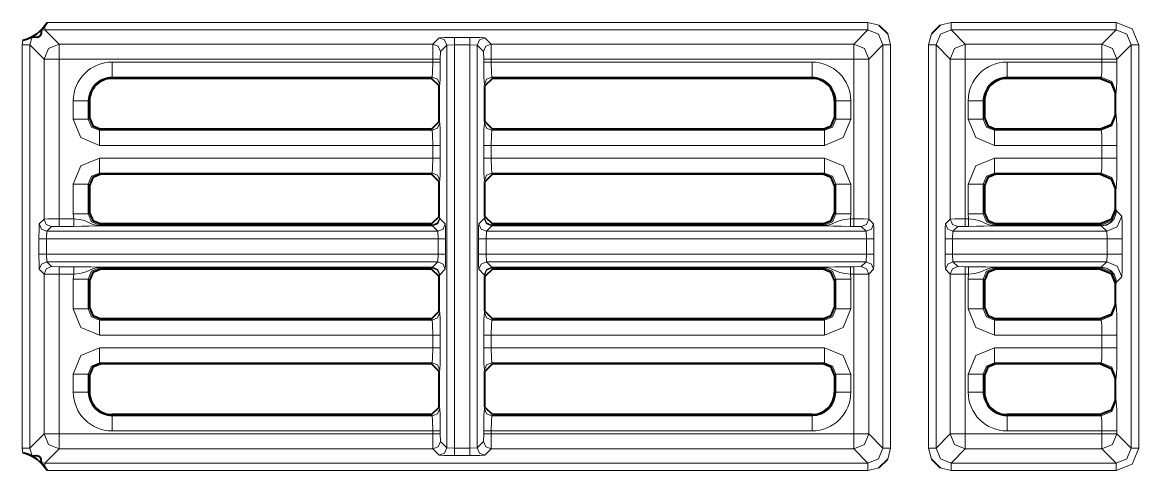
# Model space of a CAD drawing. Header units: millimetres. Extents: x 0 to 2941, y -405 to 1422.
# Drawn here: x 1049.6 to 1123.8, y 915.7 to 945.5 of the extents above; entities that cross this region are included whole.
import ezdxf

# ---------------------------------------------------------------- set-up
doc = ezdxf.new("R2010")
doc.units = ezdxf.units.MM
doc.layers.add('FINE', color=9, linetype='Continuous')
doc.layers.add('OUTLINE', color=7, linetype='Continuous')

msp = doc.modelspace()

# ---------------------------------------------------------------- linework, layer by layer
at = {"layer": 'FINE', "lineweight": 9}
for p, q in [((1051.079, 944.977), (1050.824, 944.944)), ((1051.079, 944.977), (1052.023, 944.034)), ((1105.804, 944.977), (1051.079, 944.977)), ((1051.224, 945.477), (1105.804, 945.477)), ((1104.86, 944.034), (1105.804, 944.977)), ((1105.804, 945.477), (1106.531, 945.289)), ((1110.602, 945.289), (1111.329, 945.477)), ((1111.329, 945.477), (1122.304, 945.477)), ((1122.304, 944.977), (1111.329, 944.977)), ((1111.329, 944.977), (1112.273, 944.034)), ((1122.304, 944.977), (1121.36, 944.034)), ((1050.237, 944.517), (1050.079, 943.978)), ((1080.329, 944.454), (1080.749, 944.034)), ((1107.115, 944.705), (1107.303, 943.978)), ((1109.83, 943.978), (1110.018, 944.705)), ((1051.023, 943.034), (1050.079, 943.978)), ((1050.079, 943.978), (1050.079, 917.203)), ((1052.023, 944.034), (1076.884, 944.034)), ((1077.384, 943.534), (1077.371, 943.034)), ((1077.804, 943.954), (1077.384, 943.534)), ((1078.304, 943.979), (1077.804, 943.954)), ((1079.829, 943.954), (1079.33, 943.979)), ((1080.249, 943.534), (1079.829, 943.954)), ((1079.829, 943.954), (1079.829, 917.227)), ((1080.262, 943.034), (1080.249, 943.534)), ((1080.749, 944.034), (1104.86, 944.034)), ((1106.804, 943.978), (1105.86, 943.034)), ((1106.804, 917.203), (1106.804, 943.978)), ((1107.303, 943.978), (1107.303, 917.203)), ((1111.273, 943.034), (1110.33, 943.978)), ((1110.33, 943.978), (1110.33, 917.203)), ((1112.273, 944.034), (1121.36, 944.034)), ((1122.36, 943.034), (1123.304, 943.978)), ((1123.304, 943.978), (1123.304, 917.203)), ((1123.804, 917.203), (1123.804, 943.978)), ((1051.023, 932.415), (1051.023, 943.034)), ((1052.023, 943.034), (1052.023, 932.428)), ((1076.871, 943.034), (1052.023, 943.034)), ((1055.549, 942.839), (1076.871, 942.839)), ((1076.871, 942.839), (1076.871, 943.034)), ((1077.371, 943.034), (1077.371, 942.839)), ((1080.262, 942.839), (1080.262, 943.034)), ((1104.86, 943.034), (1080.762, 943.034)), ((1080.762, 943.034), (1080.762, 942.839)), ((1080.762, 942.839), (1102.085, 942.839)), ((1105.86, 943.034), (1105.86, 932.415)), ((1111.273, 932.415), (1111.273, 943.034)), ((1121.36, 943.034), (1112.273, 943.034)), ((1115.049, 942.839), (1121.36, 942.839)), ((1121.36, 943.034), (1121.36, 942.839)), ((1122.36, 942.839), (1122.36, 943.034)), ((1055.549, 941.84), (1055.549, 941.759)), ((1076.834, 941.84), (1055.549, 941.84)), ((1076.793, 941.759), (1076.834, 941.84)), ((1077.334, 941.341), (1077.293, 941.258)), ((1080.34, 941.258), (1080.299, 941.341)), ((1102.085, 941.84), (1080.799, 941.84)), ((1080.799, 941.84), (1080.84, 941.759)), ((1102.085, 941.759), (1102.085, 941.84)), ((1121.311, 941.84), (1115.049, 941.84)), ((1115.049, 941.84), (1115.049, 941.759)), ((1121.311, 941.84), (1121.27, 941.759)), ((1122.269, 940.758), (1122.311, 940.841)), ((1052.969, 939.055), (1052.969, 940.258)), ((1103.666, 940.258), (1103.585, 940.258)), ((1103.666, 939.055), (1103.666, 940.258)), ((1104.665, 940.258), (1104.665, 939.055)), ((1112.469, 939.055), (1112.469, 940.258)), ((1113.549, 940.258), (1113.467, 940.258)), ((1113.467, 940.258), (1113.467, 939.055)), ((1103.585, 939.136), (1103.666, 939.055)), ((1113.467, 939.055), (1113.549, 939.136)), ((1122.311, 939.305), (1122.269, 939.387)), ((1054.797, 938.388), (1054.716, 938.306)), ((1054.716, 938.306), (1076.834, 938.306)), ((1076.834, 938.306), (1076.793, 938.388)), ((1077.293, 938.887), (1077.334, 938.805)), ((1080.299, 938.805), (1080.34, 938.887)), ((1080.84, 938.388), (1080.799, 938.306)), ((1080.799, 938.306), (1102.917, 938.306)), ((1102.917, 938.306), (1102.836, 938.388)), ((1114.298, 938.388), (1114.216, 938.306)), ((1114.216, 938.306), (1121.311, 938.306)), ((1121.27, 938.388), (1121.311, 938.306)), ((1076.871, 937.307), (1054.716, 937.307)), ((1076.871, 936.467), (1076.871, 937.307)), ((1077.371, 937.307), (1077.371, 936.467)), ((1102.917, 937.307), (1080.762, 937.307)), ((1121.36, 937.307), (1114.216, 937.307)), ((1121.36, 937.307), (1121.36, 936.467)), ((1054.716, 936.467), (1076.871, 936.467)), ((1076.834, 935.469), (1054.716, 935.469)), ((1054.716, 935.469), (1054.797, 935.387)), ((1076.793, 935.387), (1076.834, 935.469)), ((1102.917, 935.469), (1080.799, 935.469)), ((1080.799, 935.469), (1080.84, 935.387)), ((1102.836, 935.387), (1102.917, 935.469)), ((1121.311, 935.469), (1114.216, 935.469)), ((1114.216, 935.469), (1114.298, 935.387)), ((1121.311, 935.469), (1121.27, 935.387)), ((1052.969, 932.755), (1052.969, 934.72)), ((1054.049, 934.638), (1053.967, 934.72)), ((1053.967, 934.72), (1053.967, 932.755)), ((1077.334, 934.969), (1077.293, 934.887)), ((1080.34, 934.887), (1080.299, 934.969)), ((1103.666, 934.72), (1103.585, 934.638)), ((1103.666, 932.755), (1103.666, 934.72)), ((1104.665, 934.72), (1104.665, 932.755)), ((1113.467, 934.72), (1113.467, 932.755)), ((1113.549, 934.638), (1113.467, 934.72)), ((1122.311, 933.005), (1122.269, 933.087)), ((1122.32, 932.956), (1122.311, 933.005)), ((1050.708, 932.1), (1051.023, 932.415)), ((1052.023, 932.428), (1052.999, 932.428)), ((1052.999, 932.428), (1052.969, 932.755)), ((1053.967, 932.755), (1054.049, 932.836)), ((1077.293, 932.587), (1077.334, 932.505)), ((1077.334, 932.505), (1077.342, 932.457)), ((1077.342, 932.457), (1077.699, 932.1)), ((1079.934, 932.1), (1080.291, 932.457)), ((1080.291, 932.457), (1080.299, 932.505)), ((1080.299, 932.505), (1080.34, 932.587)), ((1103.585, 932.836), (1103.666, 932.755)), ((1104.665, 932.755), (1104.634, 932.428)), ((1105.86, 932.415), (1106.175, 932.1)), ((1113.467, 932.755), (1113.549, 932.836)), ((1122.675, 932.6), (1122.32, 932.956)), ((1051.208, 931.6), (1051.182, 931.1)), ((1051.523, 931.915), (1051.208, 931.6)), ((1052.023, 931.928), (1051.523, 931.915)), ((1052.999, 931.928), (1052.023, 931.928)), ((1054.797, 932.087), (1054.716, 932.006)), ((1054.716, 932.006), (1076.834, 932.006)), ((1054.716, 931.974), (1076.842, 931.974)), ((1076.842, 931.957), (1054.716, 931.957)), ((1076.834, 932.006), (1076.793, 932.087)), ((1076.842, 931.974), (1076.834, 932.006)), ((1077.225, 931.1), (1077.199, 931.6)), ((1080.434, 931.6), (1080.409, 931.1)), ((1080.791, 931.957), (1080.434, 931.6)), ((1080.434, 931.6), (1105.675, 931.6)), ((1080.799, 932.006), (1080.791, 931.974)), ((1080.791, 931.974), (1102.917, 931.974)), ((1102.917, 931.957), (1080.791, 931.957)), ((1080.84, 932.087), (1080.799, 932.006)), ((1104.86, 931.928), (1104.634, 931.928)), ((1105.36, 931.915), (1104.86, 931.928)), ((1105.675, 931.6), (1105.36, 931.915)), ((1105.701, 931.1), (1105.675, 931.6)), ((1111.458, 931.6), (1111.432, 931.1)), ((1112.273, 931.928), (1111.773, 931.915)), ((1112.499, 931.928), (1112.273, 931.928)), ((1114.216, 931.974), (1121.319, 931.974)), ((1121.319, 931.957), (1114.216, 931.957)), ((1121.27, 932.087), (1121.311, 932.006)), ((1121.311, 932.006), (1121.322, 931.974)), ((1121.322, 931.974), (1121.319, 931.974)), ((1121.319, 931.957), (1121.676, 931.6)), ((1121.676, 931.6), (1121.714, 931.1)), ((1050.682, 930.074), (1050.682, 931.1)), ((1077.725, 931.1), (1077.725, 930.074)), ((1079.909, 930.074), (1079.909, 931.1)), ((1106.201, 931.1), (1106.201, 930.074)), ((1110.932, 930.074), (1110.932, 931.1)), ((1121.714, 931.1), (1111.432, 931.1)), ((1111.432, 931.1), (1111.432, 930.074)), ((1121.714, 931.1), (1121.714, 930.074)), ((1122.714, 930.074), (1122.714, 931.1)), ((1051.182, 930.074), (1077.225, 930.074)), ((1051.182, 930.074), (1051.208, 929.575)), ((1077.199, 929.575), (1077.225, 930.074)), ((1080.409, 930.074), (1080.434, 929.575)), ((1105.675, 929.575), (1105.701, 930.074)), ((1111.432, 930.074), (1121.714, 930.074)), ((1111.432, 930.074), (1111.458, 929.575)), ((1121.714, 930.074), (1121.676, 929.575)), ((1105.675, 929.575), (1080.434, 929.575)), ((1105.36, 929.259), (1105.675, 929.575)), ((1121.676, 929.575), (1121.319, 929.218)), ((1051.023, 928.76), (1050.708, 929.075)), ((1051.023, 918.147), (1051.023, 928.76)), ((1051.523, 929.259), (1052.023, 929.247)), ((1052.023, 929.247), (1052.999, 929.247)), ((1052.999, 928.747), (1052.023, 928.747)), ((1052.969, 928.42), (1052.999, 928.747)), ((1076.842, 929.201), (1054.716, 929.201)), ((1054.716, 929.169), (1054.797, 929.087)), ((1076.793, 929.087), (1076.834, 929.169)), ((1076.834, 929.169), (1076.842, 929.201)), ((1077.334, 928.669), (1077.293, 928.587)), ((1077.342, 928.718), (1077.334, 928.669)), ((1077.699, 929.075), (1077.342, 928.718)), ((1080.291, 928.718), (1079.934, 929.075)), ((1080.299, 928.669), (1080.291, 928.718)), ((1080.34, 928.587), (1080.299, 928.669)), ((1102.917, 929.201), (1080.791, 929.201)), ((1080.791, 929.201), (1080.799, 929.169)), ((1080.799, 929.169), (1080.84, 929.087)), ((1102.917, 929.169), (1080.799, 929.169)), ((1102.836, 929.087), (1102.917, 929.169)), ((1104.634, 929.247), (1104.86, 929.247)), ((1104.86, 929.247), (1105.36, 929.259)), ((1106.175, 929.075), (1105.86, 928.76)), ((1105.86, 928.76), (1105.86, 918.147)), ((1111.273, 928.76), (1110.958, 929.075)), ((1111.273, 918.147), (1111.273, 928.76)), ((1112.273, 928.747), (1112.273, 918.147)), ((1112.499, 928.747), (1112.273, 928.747)), ((1112.469, 928.42), (1112.499, 928.747)), ((1114.216, 929.218), (1121.319, 929.218)), ((1121.319, 929.201), (1114.216, 929.201)), ((1114.216, 929.169), (1114.298, 929.087)), ((1121.311, 929.169), (1114.216, 929.169)), ((1121.311, 929.169), (1121.27, 929.087)), ((1121.322, 929.201), (1121.311, 929.169)), ((1121.325, 929.218), (1121.319, 929.218)), ((1121.319, 929.201), (1121.322, 929.201)), ((1122.32, 928.219), (1122.675, 928.575)), ((1052.969, 926.455), (1052.969, 928.42)), ((1104.665, 928.42), (1104.665, 926.455)), ((1112.469, 926.455), (1112.469, 928.42)), ((1113.467, 928.42), (1113.467, 926.455)), ((1113.549, 928.339), (1113.467, 928.42)), ((1122.269, 928.088), (1122.311, 928.17)), ((1122.311, 928.17), (1122.32, 928.219)), ((1113.467, 926.455), (1113.549, 926.536)), ((1122.311, 926.705), (1122.269, 926.787)), ((1054.797, 925.787), (1054.716, 925.706)), ((1077.293, 926.287), (1077.334, 926.205)), ((1080.299, 926.205), (1080.34, 926.287)), ((1080.84, 925.787), (1080.799, 925.706)), ((1080.799, 925.706), (1102.917, 925.706)), ((1102.917, 925.706), (1102.836, 925.787)), ((1114.298, 925.787), (1114.216, 925.706)), ((1114.216, 925.706), (1121.311, 925.706)), ((1121.27, 925.787), (1121.311, 925.706)), ((1077.371, 924.707), (1077.371, 923.867)), ((1080.262, 923.867), (1080.262, 924.707)), ((1102.917, 924.707), (1080.762, 924.707)), ((1080.762, 924.707), (1080.762, 923.867)), ((1121.36, 924.707), (1114.216, 924.707)), ((1121.36, 924.707), (1121.36, 923.867)), ((1122.36, 923.867), (1122.36, 924.707)), ((1080.762, 923.867), (1102.917, 923.867)), ((1114.216, 923.867), (1121.36, 923.867)), ((1102.917, 922.869), (1080.799, 922.869)), ((1080.799, 922.869), (1080.84, 922.787)), ((1102.836, 922.787), (1102.917, 922.869)), ((1114.216, 922.869), (1114.298, 922.787)), ((1121.311, 922.869), (1114.216, 922.869)), ((1121.311, 922.869), (1121.27, 922.787)), ((1052.969, 920.922), (1052.969, 922.12)), ((1053.967, 922.12), (1053.967, 920.922)), ((1054.049, 922.038), (1053.967, 922.12)), ((1077.334, 922.369), (1077.293, 922.288)), ((1080.34, 922.288), (1080.299, 922.369)), ((1103.666, 922.12), (1103.585, 922.038)), ((1103.666, 920.922), (1103.666, 922.12)), ((1104.665, 922.12), (1104.665, 920.922)), ((1112.469, 920.922), (1112.469, 922.12)), ((1122.269, 921.787), (1122.311, 921.87)), ((1053.967, 920.922), (1054.049, 920.922)), ((1103.585, 920.922), (1103.666, 920.922)), ((1122.311, 920.34), (1122.269, 920.422)), ((1077.293, 919.922), (1077.334, 919.84)), ((1080.299, 919.84), (1080.34, 919.922)), ((1055.549, 919.422), (1055.549, 919.341)), ((1080.84, 919.422), (1080.799, 919.341)), ((1080.799, 919.341), (1102.085, 919.341)), ((1102.085, 919.341), (1102.085, 919.422)), ((1115.049, 919.422), (1115.049, 919.341)), ((1115.049, 919.341), (1121.311, 919.341)), ((1121.27, 919.422), (1121.311, 919.341)), ((1077.371, 918.342), (1077.371, 918.147)), ((1080.262, 918.147), (1080.262, 918.342)), ((1121.36, 918.342), (1115.049, 918.342)), ((1121.36, 918.342), (1121.36, 918.147)), ((1050.079, 917.203), (1051.023, 918.147)), ((1077.371, 918.147), (1077.384, 917.647)), ((1079.829, 917.227), (1080.249, 917.647)), ((1080.249, 917.647), (1080.262, 918.147)), ((1105.86, 918.147), (1106.804, 917.203)), ((1110.33, 917.203), (1111.273, 918.147)), ((1112.273, 918.147), (1121.36, 918.147)), ((1049.615, 916.88), (1049.579, 917.203)), ((1050.079, 917.203), (1050.237, 916.664)), ((1052.023, 917.147), (1051.079, 916.204)), ((1076.884, 917.147), (1052.023, 917.147)), ((1077.304, 916.727), (1076.884, 917.147)), ((1077.804, 917.227), (1078.304, 917.202)), ((1079.33, 916.702), (1078.304, 916.702)), ((1079.33, 917.202), (1079.829, 917.227)), ((1080.749, 917.147), (1080.329, 916.727)), ((1104.86, 917.147), (1080.749, 917.147)), ((1105.804, 916.204), (1104.86, 917.147)), ((1107.303, 917.203), (1107.115, 916.476)), ((1121.36, 917.147), (1122.304, 916.204)), ((1051.079, 916.204), (1105.804, 916.204)), ((1111.329, 916.204), (1122.304, 916.204)), ((1111.329, 915.704), (1110.602, 915.892)), ((1122.304, 915.704), (1111.329, 915.704))]:
    msp.add_line(p, q, dxfattribs=at)
for points in [[(1051.079, 945.255), (1051.079, 945.056), (1051.079, 944.977)], [(1105.804, 945.477), (1105.804, 945.128), (1105.804, 944.977)], [(1106.804, 943.978), (1106.511, 944.685), (1105.804, 944.977)], [(1111.329, 944.977), (1110.622, 944.685), (1110.33, 943.978)], [(1111.329, 945.477), (1111.329, 945.128), (1111.329, 944.977)], [(1122.304, 945.477), (1122.304, 945.128), (1122.304, 944.977)], [(1123.804, 943.978), (1123.365, 945.038), (1122.304, 945.477)], [(1123.304, 943.978), (1123.011, 944.685), (1122.304, 944.977)], [(1049.579, 917.203), (1049.579, 943.978), (1049.615, 944.301)], [(1076.884, 944.034), (1077.304, 944.454), (1077.606, 944.472), (1078.304, 944.479), (1079.33, 944.479)], [(1077.804, 943.954), (1077.657, 944.307), (1077.304, 944.454)], [(1078.304, 943.979), (1078.304, 944.328), (1078.304, 944.479)], [(1079.33, 943.979), (1079.33, 944.328), (1079.33, 944.479)], [(1079.33, 944.479), (1080.027, 944.472), (1080.329, 944.454)], [(1079.829, 943.954), (1079.976, 944.307), (1080.329, 944.454)], [(1050.079, 943.978), (1049.928, 943.978), (1049.579, 943.978)], [(1052.023, 944.034), (1052.023, 943.732), (1052.023, 943.034), (1051.325, 943.034), (1051.023, 943.034)], [(1051.023, 943.034), (1051.316, 943.741), (1052.023, 944.034)], [(1076.871, 943.034), (1076.875, 943.732), (1076.884, 944.034)], [(1077.384, 943.534), (1077.237, 943.887), (1076.884, 944.034)], [(1077.384, 917.647), (1077.804, 917.227), (1077.804, 943.954)], [(1078.304, 943.979), (1078.304, 917.202), (1079.33, 917.202)], [(1079.33, 917.202), (1079.33, 943.979), (1078.304, 943.979)], [(1080.249, 943.534), (1080.396, 943.887), (1080.749, 944.034)], [(1080.749, 944.034), (1080.758, 943.732), (1080.762, 943.034)], [(1104.86, 944.034), (1105.567, 943.741), (1105.86, 943.034)], [(1104.86, 944.034), (1104.86, 943.732), (1104.86, 943.034)], [(1107.303, 943.978), (1106.954, 943.978), (1106.804, 943.978)], [(1110.33, 943.978), (1110.179, 943.978), (1109.83, 943.978)], [(1110.018, 916.476), (1109.83, 917.203), (1109.83, 943.978)], [(1111.273, 943.034), (1111.566, 943.741), (1112.273, 944.034)], [(1112.273, 944.034), (1112.273, 943.732), (1112.273, 943.034)], [(1122.36, 943.034), (1122.067, 943.741), (1121.36, 944.034)], [(1121.36, 944.034), (1121.36, 943.732), (1121.36, 943.034)], [(1123.304, 943.978), (1123.455, 943.978), (1123.804, 943.978)], [(1055.549, 942.839), (1055.549, 942.15), (1055.549, 941.84)], [(1076.834, 941.84), (1076.86, 942.15), (1076.871, 942.839)], [(1077.371, 943.034), (1077.22, 943.034), (1076.871, 943.034)], [(1077.371, 942.839), (1077.22, 942.839), (1076.871, 942.839)], [(1077.371, 942.839), (1077.36, 941.806), (1077.334, 941.341)], [(1080.262, 943.034), (1080.413, 943.034), (1080.762, 943.034)], [(1080.262, 942.839), (1080.413, 942.839), (1080.762, 942.839)], [(1080.299, 941.341), (1080.273, 941.806), (1080.262, 942.839)], [(1080.762, 942.839), (1080.773, 942.15), (1080.799, 941.84)], [(1102.085, 942.839), (1102.085, 942.15), (1102.085, 941.84)], [(1104.634, 932.428), (1104.86, 932.428), (1104.86, 943.034)], [(1105.86, 943.034), (1105.558, 943.034), (1104.86, 943.034)], [(1112.273, 943.034), (1111.575, 943.034), (1111.273, 943.034)], [(1112.273, 943.034), (1112.273, 932.428), (1112.499, 932.428), (1112.469, 932.755), (1112.469, 934.72), (1112.98, 935.956), (1114.216, 936.467), (1121.36, 936.467)], [(1115.049, 941.84), (1115.049, 942.15), (1115.049, 942.839)], [(1121.36, 942.839), (1121.346, 942.15), (1121.311, 941.84)], [(1122.36, 943.034), (1122.058, 943.034), (1121.36, 943.034)], [(1122.36, 942.839), (1122.058, 942.839), (1121.36, 942.839)], [(1122.311, 940.841), (1122.346, 941.462), (1122.36, 942.839)], [(1077.334, 941.341), (1077.187, 941.693), (1076.834, 941.84)], [(1080.299, 941.341), (1080.446, 941.693), (1080.799, 941.84)], [(1122.311, 940.841), (1122.017, 941.547), (1121.311, 941.84)], [(1053.967, 940.258), (1053.657, 940.258), (1052.969, 940.258)], [(1054.049, 940.258), (1053.967, 940.258), (1053.967, 939.055), (1054.049, 939.136)], [(1104.665, 940.258), (1103.976, 940.258), (1103.666, 940.258)], [(1113.467, 940.258), (1113.157, 940.258), (1112.469, 940.258)], [(1053.967, 939.055), (1053.657, 939.055), (1052.969, 939.055)], [(1054.716, 937.307), (1053.48, 937.819), (1052.969, 939.055)], [(1053.967, 939.055), (1054.185, 938.524), (1054.716, 938.306)], [(1102.917, 938.306), (1103.448, 938.524), (1103.666, 939.055)], [(1104.665, 939.055), (1104.153, 937.819), (1102.917, 937.307)], [(1104.665, 939.055), (1103.976, 939.055), (1103.666, 939.055)], [(1113.467, 939.055), (1113.157, 939.055), (1112.469, 939.055)], [(1114.216, 937.307), (1112.98, 937.819), (1112.469, 939.055)], [(1113.467, 939.055), (1113.685, 938.524), (1114.216, 938.306)], [(1122.311, 939.305), (1122.017, 938.599), (1121.311, 938.306)], [(1122.36, 936.467), (1122.36, 937.307), (1122.346, 938.684), (1122.311, 939.305)], [(1054.716, 938.306), (1054.716, 937.996), (1054.716, 937.307)], [(1077.334, 938.805), (1077.187, 938.452), (1076.834, 938.306)], [(1076.871, 937.307), (1076.86, 937.996), (1076.834, 938.306)], [(1077.334, 938.805), (1077.36, 938.34), (1077.371, 937.307)], [(1080.262, 936.467), (1080.262, 937.307), (1080.273, 938.34), (1080.299, 938.805)], [(1080.799, 938.306), (1080.446, 938.452), (1080.299, 938.805)], [(1080.799, 938.306), (1080.773, 937.996), (1080.762, 937.307)], [(1102.917, 938.306), (1102.917, 937.996), (1102.917, 937.307)], [(1114.216, 937.307), (1114.216, 937.996), (1114.216, 938.306)], [(1121.311, 938.306), (1121.346, 937.996), (1121.36, 937.307)], [(1077.371, 937.307), (1077.22, 937.307), (1076.871, 937.307)], [(1080.262, 937.307), (1080.413, 937.307), (1080.762, 937.307)], [(1080.762, 937.307), (1080.762, 936.467), (1102.917, 936.467)], [(1122.36, 937.307), (1122.058, 937.307), (1121.36, 937.307)], [(1052.969, 934.72), (1053.48, 935.956), (1054.716, 936.467)], [(1054.716, 936.467), (1054.716, 935.779), (1054.716, 935.469)], [(1076.834, 935.469), (1076.86, 935.779), (1076.871, 936.467)], [(1077.371, 936.467), (1077.22, 936.467), (1076.871, 936.467)], [(1077.371, 936.467), (1077.36, 935.435), (1077.334, 934.969)], [(1080.262, 936.467), (1080.413, 936.467), (1080.762, 936.467)], [(1080.299, 934.969), (1080.273, 935.435), (1080.262, 936.467)], [(1080.762, 936.467), (1080.773, 935.779), (1080.799, 935.469)], [(1102.917, 936.467), (1102.917, 935.779), (1102.917, 935.469)], [(1102.917, 936.467), (1104.153, 935.956), (1104.665, 934.72)], [(1114.216, 936.467), (1114.216, 935.779), (1114.216, 935.469)], [(1121.36, 936.467), (1121.346, 935.779), (1121.311, 935.469)], [(1122.36, 936.467), (1122.058, 936.467), (1121.36, 936.467)], [(1122.269, 934.388), (1122.311, 934.47), (1122.346, 935.091), (1122.36, 936.467)], [(1054.716, 935.469), (1054.185, 935.251), (1053.967, 934.72)], [(1076.834, 935.469), (1077.187, 935.322), (1077.334, 934.969)], [(1080.299, 934.969), (1080.446, 935.322), (1080.799, 935.469)], [(1103.666, 934.72), (1103.448, 935.251), (1102.917, 935.469)], [(1114.216, 935.469), (1113.685, 935.251), (1113.467, 934.72)], [(1122.311, 934.47), (1122.017, 935.176), (1121.311, 935.469)], [(1052.969, 934.72), (1053.657, 934.72), (1053.967, 934.72)], [(1103.666, 934.72), (1103.976, 934.72), (1104.665, 934.72)], [(1112.469, 934.72), (1113.157, 934.72), (1113.467, 934.72)], [(1122.311, 933.005), (1122.017, 932.299), (1121.311, 932.006)], [(1051.023, 932.415), (1051.325, 932.424), (1052.023, 932.428)], [(1051.023, 932.415), (1051.17, 932.062), (1051.523, 931.915)], [(1052.023, 932.428), (1052.023, 932.079), (1052.023, 931.928)], [(1052.969, 932.755), (1053.657, 932.755), (1053.967, 932.755)], [(1052.999, 932.428), (1052.999, 932.079), (1052.999, 931.928)], [(1052.999, 932.428), (1053.363, 932.385), (1053.706, 932.307), (1054.224, 932.082), (1054.361, 932.031), (1054.468, 932.002), (1054.614, 931.979), (1054.683, 931.974), (1054.716, 931.974)], [(1053.967, 932.755), (1054.185, 932.224), (1054.716, 932.006)], [(1076.834, 932.006), (1077.187, 932.153), (1077.334, 932.505)], [(1076.842, 931.957), (1077.195, 932.104), (1077.342, 932.457)], [(1076.842, 931.974), (1077.194, 932.117), (1077.342, 932.457)], [(1080.291, 932.457), (1080.439, 932.117), (1080.791, 931.974)], [(1080.291, 932.457), (1080.438, 932.104), (1080.791, 931.957)], [(1080.299, 932.505), (1080.446, 932.153), (1080.799, 932.006)], [(1102.917, 932.006), (1103.448, 932.224), (1103.666, 932.755)], [(1102.917, 931.974), (1102.987, 931.976), (1103.074, 931.985), (1103.314, 932.045), (1103.813, 932.267), (1104.227, 932.378), (1104.634, 932.428)], [(1103.666, 932.755), (1103.976, 932.755), (1104.665, 932.755)], [(1104.634, 931.928), (1104.634, 932.079), (1104.634, 932.428)], [(1104.86, 931.928), (1104.86, 932.079), (1104.86, 932.428)], [(1104.86, 932.428), (1105.558, 932.424), (1105.86, 932.415)], [(1105.36, 931.915), (1105.713, 932.062), (1105.86, 932.415)], [(1110.932, 931.1), (1110.94, 931.798), (1110.958, 932.1), (1111.273, 932.415)], [(1111.273, 932.415), (1111.575, 932.424), (1112.273, 932.428)], [(1111.773, 931.915), (1111.42, 932.062), (1111.273, 932.415)], [(1112.273, 931.928), (1112.273, 932.079), (1112.273, 932.428)], [(1112.469, 932.755), (1113.157, 932.755), (1113.467, 932.755)], [(1112.499, 931.928), (1112.499, 932.079), (1112.499, 932.428)], [(1112.499, 932.428), (1112.863, 932.385), (1113.206, 932.307), (1113.724, 932.082), (1113.861, 932.031), (1113.968, 932.002), (1114.113, 931.979), (1114.183, 931.974), (1114.216, 931.974)], [(1113.467, 932.755), (1113.685, 932.224), (1114.216, 932.006)], [(1122.32, 932.956), (1122.319, 932.932), (1122.294, 932.74), (1122.166, 932.435), (1121.943, 932.19), (1121.651, 932.031), (1121.322, 931.974)], [(1122.32, 932.956), (1122.319, 932.932), (1122.295, 932.738), (1122.167, 932.427), (1121.945, 932.178), (1121.654, 932.015), (1121.325, 931.957)], [(1122.675, 932.6), (1122.382, 931.893), (1121.676, 931.6)], [(1122.714, 931.1), (1122.702, 932.147), (1122.675, 932.6)], [(1050.682, 931.1), (1050.69, 931.798), (1050.708, 932.1)], [(1050.708, 932.1), (1050.854, 931.747), (1051.208, 931.6)], [(1051.208, 931.6), (1077.199, 931.6), (1076.842, 931.957)], [(1054.716, 931.957), (1054.704, 931.957), (1054.676, 931.957), (1054.617, 931.956), (1054.568, 931.954), (1054.494, 931.952), (1054, 931.937), (1053.53, 931.931), (1052.999, 931.928)], [(1054.716, 932.006), (1054.716, 931.995), (1054.716, 931.974)], [(1054.716, 931.974), (1054.716, 931.962), (1054.716, 931.957)], [(1076.842, 931.957), (1076.842, 931.962), (1076.842, 931.974)], [(1077.199, 931.6), (1077.553, 931.747), (1077.699, 932.1)], [(1077.699, 932.1), (1077.717, 931.798), (1077.725, 931.1)], [(1079.909, 931.1), (1079.916, 931.798), (1079.934, 932.1)], [(1079.934, 932.1), (1080.081, 931.747), (1080.434, 931.6)], [(1080.791, 931.974), (1080.791, 931.962), (1080.791, 931.957)], [(1080.799, 932.006), (1102.917, 932.006), (1102.836, 932.087)], [(1102.917, 932.006), (1102.917, 931.995), (1102.917, 931.974)], [(1102.917, 931.957), (1102.917, 931.962), (1102.917, 931.974)], [(1104.634, 931.928), (1104.042, 931.931), (1103.494, 931.941), (1103.086, 931.953), (1102.978, 931.957), (1102.944, 931.957), (1102.917, 931.957)], [(1105.675, 931.6), (1106.029, 931.747), (1106.175, 932.1)], [(1106.175, 932.1), (1106.193, 931.798), (1106.201, 931.1)], [(1111.458, 931.6), (1111.105, 931.747), (1110.958, 932.1)], [(1111.773, 931.915), (1111.458, 931.6), (1121.676, 931.6)], [(1114.216, 931.957), (1114.204, 931.957), (1114.176, 931.957), (1114.117, 931.956), (1114.068, 931.954), (1113.994, 931.952), (1113.5, 931.937), (1113.029, 931.931), (1112.499, 931.928)], [(1114.298, 932.087), (1114.216, 932.006), (1121.311, 932.006)], [(1114.216, 932.006), (1114.216, 931.995), (1114.216, 931.974)], [(1114.216, 931.957), (1114.216, 931.962), (1114.216, 931.974)], [(1121.319, 931.957), (1121.325, 931.957), (1121.323, 931.962), (1121.322, 931.974)], [(1121.319, 931.974), (1121.319, 931.962), (1121.319, 931.957)], [(1050.682, 931.1), (1050.833, 931.1), (1051.182, 931.1)], [(1077.225, 930.074), (1077.225, 931.1), (1051.182, 931.1), (1051.182, 930.074)], [(1077.225, 931.1), (1077.574, 931.1), (1077.725, 931.1)], [(1079.909, 931.1), (1080.06, 931.1), (1080.409, 931.1)], [(1105.701, 931.1), (1106.05, 931.1), (1106.201, 931.1)], [(1111.432, 931.1), (1111.083, 931.1), (1110.932, 931.1)], [(1122.714, 931.1), (1122.412, 931.1), (1121.714, 931.1)], [(1050.682, 930.074), (1050.833, 930.074), (1051.182, 930.074)], [(1050.708, 929.075), (1050.69, 929.377), (1050.682, 930.074)], [(1077.225, 930.074), (1077.574, 930.074), (1077.725, 930.074)], [(1077.725, 930.074), (1077.717, 929.377), (1077.699, 929.075)], [(1079.909, 930.074), (1080.06, 930.074), (1080.409, 930.074)], [(1079.934, 929.075), (1079.916, 929.377), (1079.909, 930.074)], [(1105.701, 930.074), (1106.05, 930.074), (1106.201, 930.074)], [(1106.201, 930.074), (1106.193, 929.377), (1106.175, 929.075)], [(1111.432, 930.074), (1111.083, 930.074), (1110.932, 930.074)], [(1110.958, 929.075), (1110.94, 929.377), (1110.932, 930.074)], [(1122.714, 930.074), (1122.412, 930.074), (1121.714, 930.074)], [(1122.675, 928.575), (1122.702, 929.028), (1122.714, 930.074)], [(1050.708, 929.075), (1050.854, 929.428), (1051.208, 929.575)], [(1054.716, 929.218), (1076.842, 929.218), (1077.199, 929.575), (1051.208, 929.575), (1051.523, 929.259)], [(1077.199, 929.575), (1077.553, 929.428), (1077.699, 929.075)], [(1079.934, 929.075), (1080.081, 929.428), (1080.434, 929.575)], [(1080.434, 929.575), (1080.791, 929.218), (1102.917, 929.218)], [(1105.675, 929.575), (1106.029, 929.428), (1106.175, 929.075)], [(1110.958, 929.075), (1111.105, 929.428), (1111.458, 929.575)], [(1121.676, 929.575), (1111.458, 929.575), (1111.773, 929.259), (1112.273, 929.247), (1112.499, 929.247)], [(1122.675, 928.575), (1122.382, 929.282), (1121.676, 929.575)], [(1051.023, 928.76), (1051.17, 929.113), (1051.523, 929.259)], [(1052.023, 928.747), (1051.325, 928.75), (1051.023, 928.76)], [(1052.023, 928.747), (1052.023, 929.096), (1052.023, 929.247)], [(1052.023, 928.747), (1052.023, 918.147), (1076.871, 918.147), (1076.871, 918.342), (1055.549, 918.342)], [(1052.999, 928.747), (1052.999, 929.096), (1052.999, 929.247)], [(1052.999, 929.247), (1053.591, 929.244), (1054.139, 929.234), (1054.547, 929.221), (1054.655, 929.218), (1054.689, 929.218), (1054.716, 929.218)], [(1054.716, 929.201), (1054.646, 929.199), (1054.559, 929.189), (1054.32, 929.13), (1053.82, 928.908), (1053.406, 928.797), (1052.999, 928.747)], [(1076.834, 929.169), (1054.716, 929.169), (1054.185, 928.951), (1053.967, 928.42)], [(1054.716, 929.201), (1054.716, 929.213), (1054.716, 929.218)], [(1054.716, 929.201), (1054.716, 929.179), (1054.716, 929.169)], [(1076.834, 929.169), (1077.187, 929.022), (1077.334, 928.669)], [(1076.842, 929.218), (1077.195, 929.071), (1077.342, 928.718)], [(1076.842, 929.201), (1076.842, 929.213), (1076.842, 929.218)], [(1076.842, 929.201), (1077.194, 929.058), (1077.342, 928.718)], [(1080.291, 928.718), (1080.438, 929.071), (1080.791, 929.218)], [(1080.291, 928.718), (1080.439, 929.058), (1080.791, 929.201)], [(1080.299, 928.669), (1080.446, 929.022), (1080.799, 929.169)], [(1102.085, 918.342), (1080.762, 918.342), (1080.762, 918.147), (1104.86, 918.147), (1104.86, 928.747)], [(1080.791, 929.218), (1080.791, 929.213), (1080.791, 929.201)], [(1102.917, 929.218), (1102.93, 929.218), (1102.957, 929.218), (1103.016, 929.219), (1103.065, 929.221), (1103.14, 929.223), (1103.633, 929.237), (1104.104, 929.244), (1104.634, 929.247)], [(1102.917, 929.218), (1102.917, 929.213), (1102.917, 929.201)], [(1104.634, 928.747), (1104.27, 928.79), (1103.927, 928.868), (1103.409, 929.092), (1103.272, 929.144), (1103.166, 929.173), (1103.02, 929.196), (1102.95, 929.2), (1102.917, 929.201)], [(1102.917, 929.201), (1102.917, 929.179), (1102.917, 929.169)], [(1103.666, 928.42), (1103.448, 928.951), (1102.917, 929.169)], [(1104.634, 929.247), (1104.634, 929.096), (1104.634, 928.747)], [(1104.86, 928.747), (1104.634, 928.747), (1104.665, 928.42)], [(1104.86, 929.247), (1104.86, 929.096), (1104.86, 928.747)], [(1105.86, 928.76), (1105.558, 928.75), (1104.86, 928.747)], [(1105.36, 929.259), (1105.713, 929.113), (1105.86, 928.76)], [(1111.273, 928.76), (1111.42, 929.113), (1111.773, 929.259)], [(1112.273, 928.747), (1111.575, 928.75), (1111.273, 928.76)], [(1112.273, 928.747), (1112.273, 929.096), (1112.273, 929.247)], [(1112.499, 928.747), (1112.499, 929.096), (1112.499, 929.247)], [(1112.499, 929.247), (1113.091, 929.244), (1113.639, 929.234), (1114.047, 929.221), (1114.155, 929.218), (1114.189, 929.218), (1114.216, 929.218)], [(1114.216, 929.201), (1114.146, 929.199), (1114.059, 929.189), (1113.819, 929.13), (1113.32, 928.908), (1112.906, 928.797), (1112.499, 928.747)], [(1114.216, 929.169), (1113.685, 928.951), (1113.467, 928.42)], [(1114.216, 929.201), (1114.216, 929.213), (1114.216, 929.218)], [(1114.216, 929.201), (1114.216, 929.179), (1114.216, 929.169)], [(1122.311, 928.17), (1122.017, 928.876), (1121.311, 929.169)], [(1121.319, 929.218), (1121.319, 929.213), (1121.319, 929.201)], [(1121.322, 929.201), (1121.323, 929.212), (1121.325, 929.218)], [(1122.32, 928.219), (1122.319, 928.243), (1122.294, 928.434), (1122.166, 928.74), (1121.943, 928.985), (1121.651, 929.144), (1121.322, 929.201)], [(1122.32, 928.219), (1122.319, 928.243), (1122.295, 928.437), (1122.167, 928.747), (1121.945, 928.997), (1121.654, 929.159), (1121.325, 929.218)], [(1052.969, 928.42), (1053.657, 928.42), (1053.967, 928.42)], [(1054.049, 928.339), (1053.967, 928.42), (1053.967, 926.455), (1054.049, 926.536)], [(1103.585, 926.536), (1103.666, 926.455), (1103.666, 928.42), (1103.585, 928.339)], [(1103.666, 928.42), (1103.976, 928.42), (1104.665, 928.42)], [(1112.469, 928.42), (1113.157, 928.42), (1113.467, 928.42)], [(1052.969, 926.455), (1053.657, 926.455), (1053.967, 926.455)], [(1054.716, 924.707), (1053.48, 925.219), (1052.969, 926.455)], [(1053.967, 926.455), (1054.185, 925.924), (1054.716, 925.706)], [(1102.917, 925.706), (1103.448, 925.924), (1103.666, 926.455)], [(1104.665, 926.455), (1104.153, 925.219), (1102.917, 924.707)], [(1103.666, 926.455), (1103.976, 926.455), (1104.665, 926.455)], [(1112.469, 926.455), (1113.157, 926.455), (1113.467, 926.455)], [(1114.216, 924.707), (1112.98, 925.219), (1112.469, 926.455)], [(1113.467, 926.455), (1113.685, 925.924), (1114.216, 925.706)], [(1122.311, 926.705), (1122.017, 925.999), (1121.311, 925.706)], [(1122.36, 924.707), (1122.346, 926.084), (1122.311, 926.705)], [(1054.716, 925.706), (1076.834, 925.706), (1076.793, 925.787)], [(1054.716, 925.706), (1054.716, 925.396), (1054.716, 924.707)], [(1077.334, 926.205), (1077.187, 925.853), (1076.834, 925.706)], [(1076.871, 924.707), (1076.86, 925.396), (1076.834, 925.706)], [(1077.334, 926.205), (1077.36, 925.74), (1077.371, 924.707)], [(1080.262, 924.707), (1080.273, 925.74), (1080.299, 926.205)], [(1080.799, 925.706), (1080.446, 925.853), (1080.299, 926.205)], [(1080.799, 925.706), (1080.773, 925.396), (1080.762, 924.707)], [(1102.917, 925.706), (1102.917, 925.396), (1102.917, 924.707)], [(1114.216, 925.706), (1114.216, 925.396), (1114.216, 924.707)], [(1121.311, 925.706), (1121.346, 925.396), (1121.36, 924.707)], [(1054.716, 923.867), (1076.871, 923.867), (1076.871, 924.707), (1054.716, 924.707)], [(1077.371, 924.707), (1077.22, 924.707), (1076.871, 924.707)], [(1080.762, 924.707), (1080.413, 924.707), (1080.262, 924.707)], [(1122.36, 924.707), (1122.058, 924.707), (1121.36, 924.707)], [(1052.969, 922.12), (1053.48, 923.356), (1054.716, 923.867)], [(1054.716, 923.867), (1054.716, 923.179), (1054.716, 922.869)], [(1076.834, 922.869), (1076.86, 923.179), (1076.871, 923.867)], [(1076.871, 923.867), (1077.22, 923.867), (1077.371, 923.867)], [(1077.371, 923.867), (1077.36, 922.835), (1077.334, 922.369)], [(1080.262, 923.867), (1080.413, 923.867), (1080.762, 923.867)], [(1080.299, 922.369), (1080.273, 922.835), (1080.262, 923.867)], [(1080.762, 923.867), (1080.773, 923.179), (1080.799, 922.869)], [(1102.917, 923.867), (1102.917, 923.179), (1102.917, 922.869)], [(1102.917, 923.867), (1104.153, 923.356), (1104.665, 922.12)], [(1112.469, 922.12), (1112.98, 923.356), (1114.216, 923.867)], [(1114.216, 922.869), (1114.216, 923.179), (1114.216, 923.867)], [(1121.36, 923.867), (1121.346, 923.179), (1121.311, 922.869)], [(1122.36, 923.867), (1122.058, 923.867), (1121.36, 923.867)], [(1122.311, 921.87), (1122.346, 922.491), (1122.36, 923.867)], [(1054.716, 922.869), (1054.185, 922.651), (1053.967, 922.12)], [(1076.793, 922.787), (1076.834, 922.869), (1054.716, 922.869), (1054.797, 922.787)], [(1076.834, 922.869), (1077.187, 922.722), (1077.334, 922.369)], [(1080.299, 922.369), (1080.446, 922.722), (1080.799, 922.869)], [(1103.666, 922.12), (1103.448, 922.651), (1102.917, 922.869)], [(1114.216, 922.869), (1113.685, 922.651), (1113.467, 922.12)], [(1122.311, 921.87), (1122.017, 922.576), (1121.311, 922.869)], [(1052.969, 922.12), (1053.657, 922.12), (1053.967, 922.12)], [(1104.665, 922.12), (1103.976, 922.12), (1103.666, 922.12)], [(1113.467, 922.12), (1113.157, 922.12), (1112.469, 922.12)], [(1113.549, 922.038), (1113.467, 922.12), (1113.467, 920.922), (1113.549, 920.922)], [(1053.967, 920.922), (1053.657, 920.922), (1052.969, 920.922)], [(1103.666, 920.922), (1103.976, 920.922), (1104.665, 920.922)], [(1112.469, 920.922), (1113.157, 920.922), (1113.467, 920.922)], [(1077.334, 919.84), (1077.187, 919.488), (1076.834, 919.341)], [(1077.334, 919.84), (1077.36, 919.375), (1077.371, 918.342)], [(1080.262, 918.342), (1080.273, 919.375), (1080.299, 919.84)], [(1080.799, 919.341), (1080.446, 919.488), (1080.299, 919.84)], [(1121.311, 919.341), (1122.017, 919.634), (1122.311, 920.34)], [(1122.36, 918.342), (1122.346, 919.719), (1122.311, 920.34)], [(1055.549, 919.341), (1076.834, 919.341), (1076.793, 919.422)], [(1055.549, 919.341), (1055.549, 919.031), (1055.549, 918.342)], [(1076.871, 918.342), (1076.86, 919.031), (1076.834, 919.341)], [(1080.799, 919.341), (1080.773, 919.031), (1080.762, 918.342)], [(1102.085, 919.341), (1102.085, 919.031), (1102.085, 918.342)], [(1115.049, 918.342), (1115.049, 919.031), (1115.049, 919.341)], [(1121.311, 919.341), (1121.346, 919.031), (1121.36, 918.342)], [(1077.371, 918.342), (1077.22, 918.342), (1076.871, 918.342)], [(1080.762, 918.342), (1080.413, 918.342), (1080.262, 918.342)], [(1121.36, 918.342), (1122.058, 918.342), (1122.36, 918.342)], [(1123.304, 917.203), (1122.36, 918.147), (1122.36, 918.342)], [(1052.023, 917.147), (1051.316, 917.44), (1051.023, 918.147)], [(1052.023, 918.147), (1051.325, 918.147), (1051.023, 918.147)], [(1052.023, 918.147), (1052.023, 917.449), (1052.023, 917.147)], [(1076.871, 918.147), (1077.22, 918.147), (1077.371, 918.147)], [(1076.884, 917.147), (1076.875, 917.449), (1076.871, 918.147)], [(1076.884, 917.147), (1077.237, 917.294), (1077.384, 917.647)], [(1080.749, 917.147), (1080.396, 917.294), (1080.249, 917.647)], [(1080.762, 918.147), (1080.413, 918.147), (1080.262, 918.147)], [(1080.762, 918.147), (1080.758, 917.449), (1080.749, 917.147)], [(1105.86, 918.147), (1105.567, 917.44), (1104.86, 917.147)], [(1104.86, 918.147), (1104.86, 917.449), (1104.86, 917.147)], [(1105.86, 918.147), (1105.558, 918.147), (1104.86, 918.147)], [(1112.273, 917.147), (1111.566, 917.44), (1111.273, 918.147)], [(1112.273, 918.147), (1111.575, 918.147), (1111.273, 918.147)], [(1112.273, 918.147), (1112.273, 917.449), (1112.273, 917.147)], [(1121.36, 918.147), (1122.058, 918.147), (1122.36, 918.147)], [(1121.36, 917.147), (1122.067, 917.44), (1122.36, 918.147)], [(1121.36, 918.147), (1121.36, 917.449), (1121.36, 917.147)], [(1050.079, 917.203), (1049.928, 917.203), (1049.579, 917.203)], [(1077.304, 916.727), (1077.657, 916.874), (1077.804, 917.227)], [(1078.304, 916.702), (1077.606, 916.709), (1077.304, 916.727)], [(1078.304, 916.702), (1078.304, 916.852), (1078.304, 917.202)], [(1079.33, 916.702), (1079.33, 916.852), (1079.33, 917.202)], [(1080.329, 916.727), (1080.027, 916.709), (1079.33, 916.702)], [(1080.329, 916.727), (1079.976, 916.874), (1079.829, 917.227)], [(1105.804, 916.204), (1106.511, 916.496), (1106.804, 917.203)], [(1107.303, 917.203), (1106.954, 917.203), (1106.804, 917.203)], [(1110.33, 917.203), (1110.179, 917.203), (1109.83, 917.203)], [(1110.33, 917.203), (1110.622, 916.496), (1111.329, 916.204)], [(1121.36, 917.147), (1112.273, 917.147), (1111.329, 916.204)], [(1122.304, 916.204), (1123.011, 916.496), (1123.304, 917.203)], [(1122.304, 915.704), (1123.365, 916.143), (1123.804, 917.203)], [(1123.804, 917.203), (1123.455, 917.203), (1123.304, 917.203)], [(1050.824, 916.237), (1051.079, 916.204), (1051.079, 916.125), (1051.079, 915.926)], [(1105.804, 916.204), (1105.804, 916.052), (1105.804, 915.704)], [(1111.329, 916.204), (1111.329, 916.052), (1111.329, 915.704)], [(1122.304, 916.204), (1122.304, 916.052), (1122.304, 915.704)], [(1106.531, 915.892), (1105.804, 915.704), (1051.224, 915.704)]]:
    msp.add_lwpolyline(points, dxfattribs=at)
for points in [[(1055.549, 942.838, 0.414223), (1052.969, 940.258)], [(1104.665, 940.258, 0.414223), (1102.085, 942.838)], [(1115.049, 942.838, 0.414204), (1112.468, 940.258)], [(1055.549, 941.84, 0.414214), (1053.967, 940.258)], [(1103.666, 940.258, 0.414214), (1102.085, 941.84)], [(1115.049, 941.84, 0.414214), (1113.467, 940.258)], [(1052.969, 920.922, 0.414204), (1055.549, 918.342)], [(1053.967, 920.922, 0.414245), (1055.549, 919.341)], [(1102.085, 919.341, 0.414182), (1103.666, 920.922)], [(1102.085, 918.342, 0.414204), (1104.665, 920.922)], [(1112.468, 920.922, 0.414223), (1115.049, 918.342)], [(1113.467, 920.922, 0.414245), (1115.049, 919.341)]]:
    msp.add_lwpolyline(points, format="xyb", dxfattribs=at)
msp.add_lwpolyline([(1105.701, 931.1), (1080.409, 931.1), (1080.409, 930.074), (1105.701, 930.074)], close=True, dxfattribs=at)
at = {"layer": 'OUTLINE', "lineweight": 40}
for p, q in [((1106.531, 945.289), (1107.115, 944.705)), ((1110.602, 945.289), (1110.018, 944.705)), ((1076.793, 941.759), (1055.549, 941.759)), ((1077.293, 941.258), (1076.793, 941.759)), ((1080.84, 941.759), (1080.34, 941.258)), ((1080.34, 938.887), (1080.34, 941.258)), ((1102.085, 941.759), (1080.84, 941.759)), ((1122.269, 939.387), (1122.269, 940.758)), ((1054.049, 940.258), (1054.049, 939.136)), ((1103.585, 940.258), (1103.585, 939.136)), ((1113.549, 940.258), (1113.549, 939.136)), ((1076.793, 938.388), (1054.797, 938.388)), ((1080.34, 938.887), (1080.84, 938.388)), ((1102.836, 938.388), (1080.84, 938.388)), ((1121.27, 938.388), (1114.298, 938.388)), ((1076.793, 935.387), (1054.797, 935.387)), ((1077.293, 934.887), (1076.793, 935.387)), ((1080.84, 935.387), (1080.34, 934.887)), ((1102.836, 935.387), (1080.84, 935.387)), ((1054.049, 934.638), (1054.049, 932.836)), ((1077.293, 932.587), (1077.293, 934.887)), ((1080.34, 932.587), (1080.34, 934.887)), ((1103.585, 934.638), (1103.585, 932.836)), ((1122.269, 933.087), (1122.269, 934.388)), ((1076.793, 932.087), (1077.293, 932.587)), ((1080.34, 932.587), (1080.84, 932.087)), ((1076.793, 932.087), (1054.797, 932.087)), ((1102.836, 932.087), (1080.84, 932.087)), ((1121.27, 932.087), (1114.298, 932.087)), ((1076.793, 929.087), (1054.797, 929.087)), ((1077.293, 928.587), (1076.793, 929.087)), ((1077.293, 926.287), (1077.293, 928.587)), ((1080.84, 929.087), (1080.34, 928.587)), ((1080.34, 926.287), (1080.34, 928.587)), ((1102.836, 929.087), (1080.84, 929.087)), ((1121.27, 929.087), (1114.298, 929.087)), ((1054.049, 928.339), (1054.049, 926.536)), ((1103.585, 928.339), (1103.585, 926.536)), ((1113.549, 928.339), (1113.549, 926.536)), ((1122.269, 926.787), (1122.269, 928.088)), ((1076.793, 925.787), (1054.797, 925.787)), ((1076.793, 925.787), (1077.293, 926.287)), ((1080.34, 926.287), (1080.84, 925.787)), ((1102.836, 925.787), (1080.84, 925.787)), ((1121.27, 925.787), (1114.298, 925.787)), ((1076.793, 922.787), (1054.797, 922.787)), ((1077.293, 922.288), (1076.793, 922.787)), ((1080.84, 922.787), (1080.34, 922.288)), ((1102.836, 922.787), (1080.84, 922.787)), ((1121.27, 922.787), (1114.298, 922.787)), ((1054.049, 922.038), (1054.049, 920.922)), ((1077.293, 919.922), (1077.293, 922.288)), ((1080.34, 919.922), (1080.34, 922.288)), ((1103.585, 922.038), (1103.585, 920.922)), ((1113.549, 922.038), (1113.549, 920.922)), ((1122.269, 920.422), (1122.269, 921.787)), ((1076.793, 919.422), (1077.293, 919.922)), ((1080.34, 919.922), (1080.84, 919.422)), ((1076.793, 919.422), (1055.549, 919.422)), ((1102.085, 919.422), (1080.84, 919.422)), ((1121.27, 919.422), (1115.049, 919.422)), ((1106.531, 915.892), (1107.115, 916.476)), ((1110.018, 916.476), (1110.602, 915.892)), ((1051.224, 915.704), (1051.079, 915.926))]:
    msp.add_line(p, q, dxfattribs=at)
for points in [[(1049.615, 944.301, 0.207841), (1051.224, 945.477)], [(1055.549, 941.758, 0.414214), (1054.049, 940.258)], [(1103.585, 940.258, 0.414214), (1102.085, 941.758)], [(1121.27, 941.759), (1115.049, 941.759, 0.414214), (1113.549, 940.258)], [(1054.049, 920.922, 0.414214), (1055.549, 919.422)], [(1102.085, 919.422, 0.414214), (1103.585, 920.922)], [(1113.549, 920.922, 0.414214), (1115.049, 919.422)], [(1051.224, 915.704, 0.207937), (1049.615, 916.88)]]:
    msp.add_lwpolyline(points, format="xyb", dxfattribs=at)
for points in [[(1050.824, 944.944), (1050.832, 944.879), (1050.826, 944.733), (1050.797, 944.639), (1050.742, 944.562), (1050.729, 944.55), (1050.722, 944.545), (1050.72, 944.543), (1050.717, 944.541), (1050.715, 944.539), (1050.712, 944.537), (1050.709, 944.535), (1050.701, 944.529), (1050.681, 944.518), (1050.639, 944.499), (1050.54, 944.478), (1050.285, 944.504), (1050.237, 944.517)], [(1050.824, 944.944), (1050.836, 944.96), (1050.882, 945.011), (1050.996, 945.145), (1051.079, 945.255), (1051.224, 945.477)], [(1049.615, 944.301), (1049.856, 944.367), (1050.04, 944.433), (1050.172, 944.489), (1050.221, 944.511), (1050.237, 944.517)], [(1076.793, 938.388), (1077.293, 938.887), (1077.293, 941.258)], [(1121.27, 941.759), (1121.977, 941.466), (1122.269, 940.758)], [(1054.049, 939.136), (1054.268, 938.607), (1054.797, 938.388)], [(1102.836, 938.388), (1103.365, 938.607), (1103.585, 939.136)], [(1113.549, 939.136), (1113.768, 938.607), (1114.298, 938.388)], [(1122.269, 939.387), (1121.977, 938.68), (1121.27, 938.388)], [(1054.797, 935.387), (1054.268, 935.168), (1054.049, 934.638)], [(1103.585, 934.638), (1103.365, 935.168), (1102.836, 935.387)], [(1121.27, 935.387), (1114.298, 935.387), (1113.768, 935.168), (1113.549, 934.638), (1113.549, 932.836)], [(1121.27, 935.387), (1121.977, 935.095), (1122.269, 934.388)], [(1122.269, 933.087), (1121.977, 932.38), (1121.27, 932.087)], [(1054.049, 932.836), (1054.268, 932.307), (1054.797, 932.087)], [(1102.836, 932.087), (1103.365, 932.307), (1103.585, 932.836)], [(1113.549, 932.836), (1113.768, 932.307), (1114.298, 932.087)], [(1054.797, 929.087), (1054.268, 928.868), (1054.049, 928.339)], [(1103.585, 928.339), (1103.365, 928.868), (1102.836, 929.087)], [(1114.298, 929.087), (1113.768, 928.868), (1113.549, 928.339)], [(1121.27, 929.087), (1121.977, 928.795), (1122.269, 928.088)], [(1054.049, 926.536), (1054.268, 926.007), (1054.797, 925.787)], [(1102.836, 925.787), (1103.365, 926.007), (1103.585, 926.536)], [(1113.549, 926.536), (1113.768, 926.007), (1114.298, 925.787)], [(1122.269, 926.787), (1121.977, 926.08), (1121.27, 925.787)], [(1054.797, 922.787), (1054.268, 922.568), (1054.049, 922.038)], [(1103.585, 922.038), (1103.365, 922.568), (1102.836, 922.787)], [(1114.298, 922.787), (1113.768, 922.568), (1113.549, 922.038)], [(1121.27, 922.787), (1121.977, 922.495), (1122.269, 921.787)], [(1122.269, 920.422), (1121.977, 919.715), (1121.27, 919.422)], [(1050.237, 916.664), (1050.218, 916.671), (1050.153, 916.7), (1049.987, 916.768), (1049.769, 916.84), (1049.615, 916.88)], [(1050.237, 916.664), (1050.311, 916.683), (1050.481, 916.705), (1050.592, 916.695), (1050.687, 916.66), (1050.702, 916.65), (1050.709, 916.646), (1050.712, 916.644), (1050.714, 916.642), (1050.717, 916.64), (1050.719, 916.639), (1050.721, 916.637), (1050.725, 916.634), (1050.734, 916.626), (1050.752, 916.608), (1050.782, 916.569), (1050.821, 916.472), (1050.824, 916.237)], [(1051.079, 915.926), (1050.945, 916.097), (1050.866, 916.188), (1050.832, 916.225), (1050.824, 916.237)]]:
    msp.add_lwpolyline(points, dxfattribs=at)

doc.saveas('drawing.dxf')
